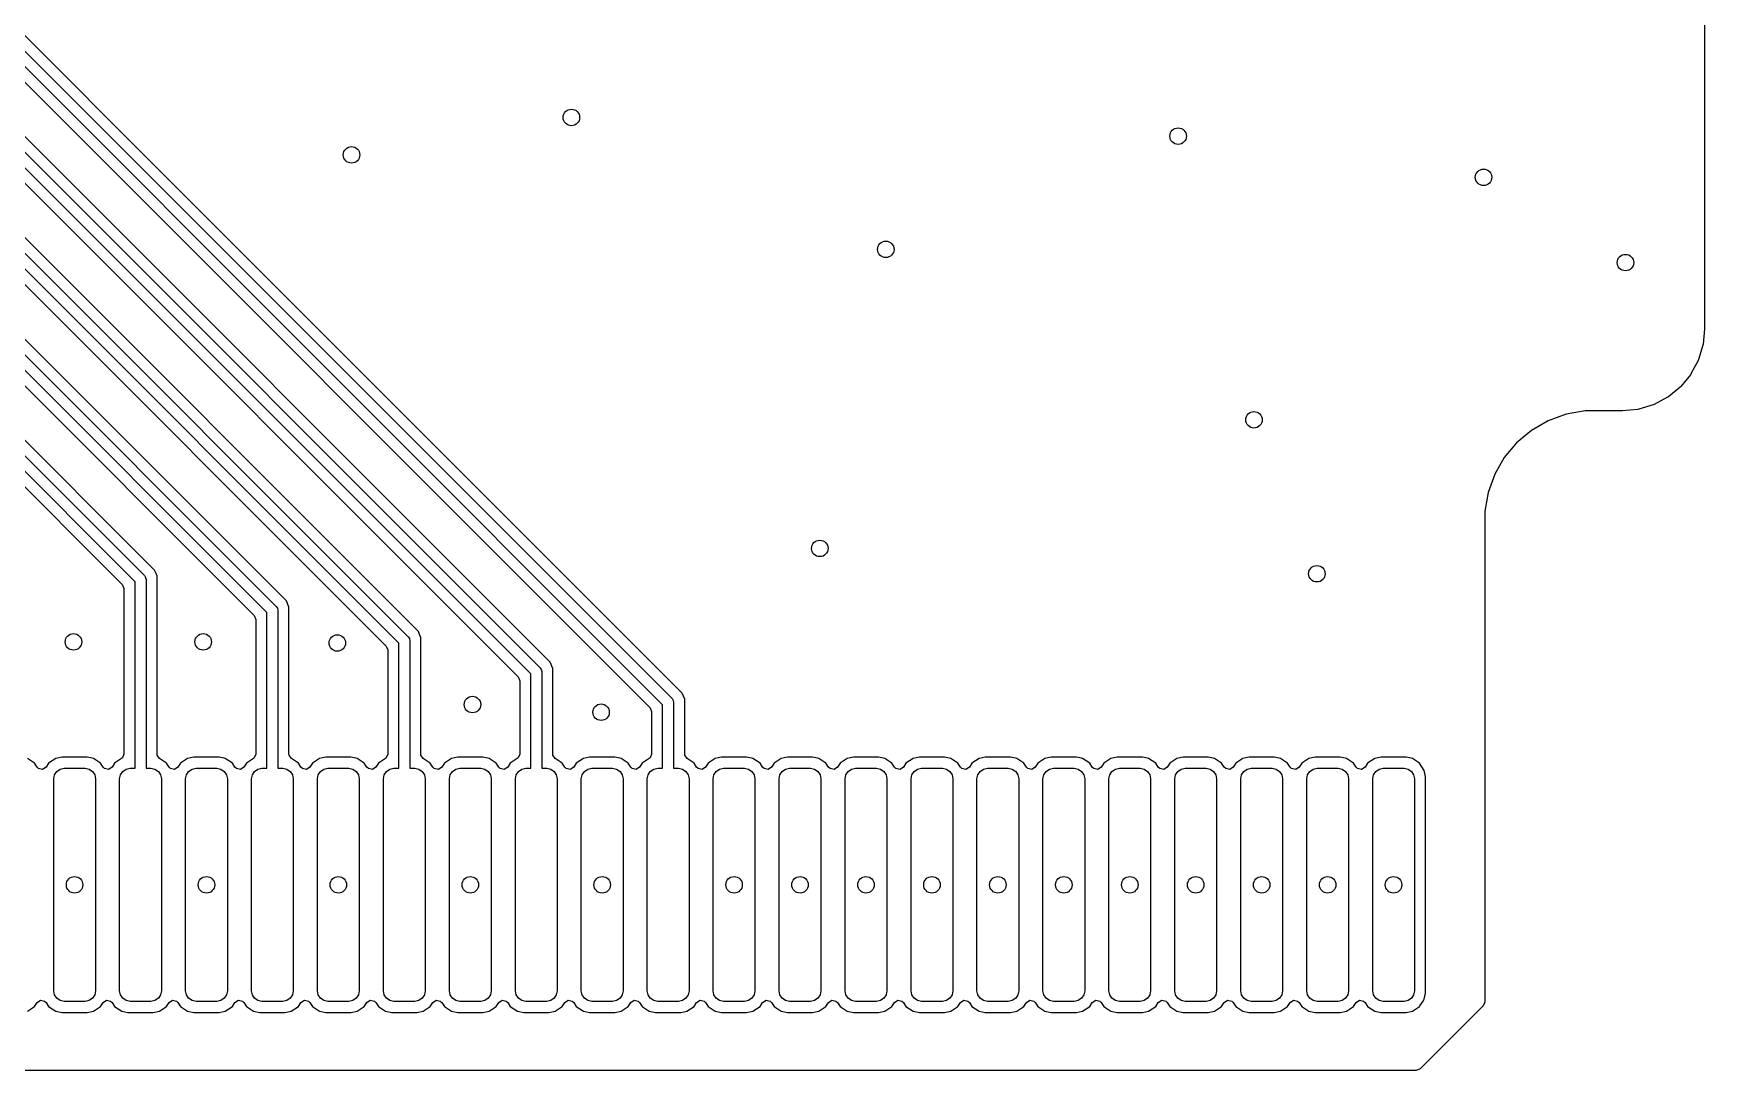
# Model space of a CAD drawing. Extents: x 114.9 to 199.6, y -137.1 to -76.7.
# Drawn here: x 184.38 to 199.58, y -137.15 to -127.72 of the extents above; entities that cross this region are included whole.
import ezdxf

# ---------------------------------------------------------------- set-up
doc = ezdxf.new("R2010")
doc.units = 0
doc.layers.add('BLACK', color=7, linetype='CONTINUOUS')

msp = doc.modelspace()

# ---------------------------------------------------------------- linework, layer by layer
at = {"layer": 'BLACK', "linetype": 'CONTINUOUS'}
for p, q in [((199.5795, -77.402406), (199.5795, -130.397593)), ((185.477585, -132.597024), (175.424852, -122.544291)), ((190.1, -133.82223), (178.774645, -122.496875)), ((178.86, -122.44081), (190.185355, -133.766165)), ((175.132413, -122.677534), (185.185148, -132.730268)), ((185.3, -132.70299), (175.224645, -122.627635)), ((175.31, -122.57157), (185.385355, -132.646925)), ((176.31, -122.652329), (186.585356, -132.927685)), ((186.677586, -132.877786), (176.424852, -122.625052)), ((187.877588, -133.154749), (177.394852, -122.672012)), ((188.9, -133.54147), (178.054645, -122.696115)), ((178.14, -122.640049), (188.985355, -133.485404)), ((189.077586, -133.435507), (178.254852, -122.612772)), ((178.682414, -122.546774), (189.985148, -133.849507)), ((186.5, -132.98375), (176.224645, -122.708395)), ((177.102414, -122.805255), (187.585148, -133.287987)), ((187.7, -133.26071), (177.194645, -122.755355)), ((177.28, -122.699289), (187.785356, -133.204645)), ((177.962414, -122.746015), (188.785148, -133.568747)), ((185.711319, -129.15), (180.150568, -123.589248)), ((181.265174, -127.891054), (186.385148, -133.011027)), ((190.277588, -133.716269), (185.711319, -129.15)), ((199.579264, -130.402396), (199.565571, -130.541417)), ((199.5795, -130.397593), (199.579264, -130.402396)), ((199.563697, -130.550838), (199.523849, -130.682201)), ((199.565571, -130.541417), (199.563697, -130.550838)), ((199.520173, -130.691076), (199.45546, -130.812144)), ((199.523849, -130.682201), (199.520173, -130.691076)), ((199.450124, -130.82013), (199.363038, -130.926245)), ((199.45546, -130.812144), (199.450124, -130.82013)), ((199.242144, -131.02546), (199.121076, -131.090173)), ((199.25013, -131.020124), (199.242144, -131.02546)), ((199.356245, -130.933038), (199.25013, -131.020124)), ((199.363038, -130.926245), (199.356245, -130.933038)), ((198.320057, -131.1799), (198.155556, -131.239774)), ((198.320061, -131.179899), (198.320057, -131.1799)), ((198.320062, -131.179899), (198.320061, -131.179899)), ((198.389316, -131.167687), (198.320062, -131.179899)), ((198.492467, -131.1495), (198.389316, -131.167687)), ((198.827593, -131.1495), (198.492467, -131.1495)), ((198.832396, -131.149264), (198.827593, -131.1495)), ((198.971417, -131.135571), (198.832396, -131.149264)), ((198.980838, -131.133697), (198.971417, -131.135571)), ((199.112201, -131.093849), (198.980838, -131.133697)), ((199.121076, -131.090173), (199.112201, -131.093849)), ((198.003939, -131.327312), (197.869838, -131.439835)), ((198.003945, -131.327307), (198.003939, -131.327312)), ((198.155548, -131.239778), (198.003945, -131.327307)), ((198.155556, -131.239774), (198.155548, -131.239778)), ((197.869835, -131.439838), (197.757312, -131.573939)), ((197.869838, -131.439835), (197.869835, -131.439838)), ((197.757307, -131.573945), (197.669778, -131.725548)), ((197.757312, -131.573939), (197.757307, -131.573945)), ((197.669774, -131.725556), (197.6099, -131.890057)), ((197.669778, -131.725548), (197.669774, -131.725556)), ((197.6099, -131.890057), (197.5795, -132.062467)), ((197.5795, -132.062467), (197.5795, -136.525943)), ((185.185148, -132.730268), (185.1995, -132.764916)), ((185.3, -134.4), (185.3, -132.70299)), ((185.385355, -132.646925), (185.396194, -132.663146)), ((185.396194, -132.663146), (185.4, -132.68228)), ((185.4, -132.68228), (185.4, -134.4)), ((185.477586, -132.597026), (185.477585, -132.597024)), ((185.477588, -132.597028), (185.477586, -132.597026)), ((185.477588, -132.597029), (185.477588, -132.597028)), ((185.491008, -132.629429), (185.477588, -132.597029)), ((185.491009, -132.629431), (185.491008, -132.629429)), ((185.500499, -132.652342), (185.491009, -132.629431)), ((185.5005, -132.652346), (185.500499, -132.652342)), ((185.5005, -134.270767), (185.5005, -132.652346)), ((185.1995, -132.764916), (185.1995, -134.270767)), ((186.677588, -132.877789), (186.677586, -132.877786)), ((186.700499, -132.933102), (186.677588, -132.877789)), ((186.385148, -133.011027), (186.3995, -133.045675)), ((186.5, -134.4), (186.5, -132.98375)), ((186.585356, -132.927685), (186.596194, -132.943906)), ((186.596194, -132.943906), (186.6, -132.96304)), ((186.6, -132.96304), (186.6, -134.4)), ((186.7005, -132.933106), (186.700499, -132.933102)), ((186.7005, -134.270767), (186.7005, -132.933106)), ((186.3995, -133.045675), (186.3995, -134.270767)), ((187.889042, -133.182404), (187.877588, -133.154749)), ((187.889043, -133.182407), (187.889042, -133.182404)), ((187.9005, -133.210064), (187.889043, -133.182407)), ((187.585148, -133.287987), (187.5995, -133.322635)), ((187.5995, -133.322635), (187.5995, -134.270767)), ((187.7, -134.4), (187.7, -133.26071)), ((187.785356, -133.204645), (187.796194, -133.220866)), ((187.796194, -133.220866), (187.8, -133.24)), ((187.8, -133.24), (187.8, -134.4)), ((187.9005, -134.270767), (187.9005, -133.210064)), ((188.985355, -133.485404), (188.996194, -133.501625)), ((189.077587, -133.435509), (189.077586, -133.435507)), ((189.100499, -133.490822), (189.077587, -133.435509)), ((189.1005, -133.490826), (189.100499, -133.490822)), ((189.1005, -134.270767), (189.1005, -133.490826)), ((188.785148, -133.568747), (188.7995, -133.603395)), ((188.7995, -133.603395), (188.7995, -134.270767)), ((188.9, -134.4), (188.9, -133.54147)), ((188.996194, -133.501625), (188.996194, -133.501626)), ((188.996194, -133.501626), (189, -133.52076)), ((189, -133.52076), (189, -134.4)), ((190.185355, -133.766165), (190.196194, -133.782386)), ((190.196194, -133.782386), (190.2, -133.80152)), ((190.289042, -133.743924), (190.277588, -133.716269)), ((190.289043, -133.743927), (190.289042, -133.743924)), ((190.3005, -133.771584), (190.289043, -133.743927)), ((190.3005, -134.270767), (190.3005, -133.771584)), ((189.985148, -133.849507), (189.9995, -133.884155)), ((189.9995, -133.884155), (189.9995, -134.270767)), ((190.1, -134.4), (190.1, -133.82223)), ((190.2, -133.80152), (190.2, -134.4)), ((184.385948, -134.354051), (184.322277, -134.311509)), ((184.409258, -134.388938), (184.385948, -134.354051)), ((184.422777, -134.402457), (184.409258, -134.388938)), ((184.45956, -134.409773), (184.422777, -134.402457)), ((184.490742, -134.388938), (184.45956, -134.409773)), ((184.514051, -134.354051), (184.490742, -134.388938)), ((184.578717, -134.310844), (184.514051, -134.354051)), ((184.578719, -134.310843), (184.578717, -134.310844)), ((184.57872, -134.310843), (184.578719, -134.310843)), ((184.606011, -134.305415), (184.57872, -134.310843)), ((184.635748, -134.2995), (184.606011, -134.305415)), ((184.618645, -134.407231), (184.655, -134.4)), ((184.864251, -134.2995), (184.635748, -134.2995)), ((184.655, -134.4), (184.845, -134.4)), ((184.845, -134.4), (184.881355, -134.407231)), ((184.864255, -134.2995), (184.864251, -134.2995)), ((184.909875, -134.308574), (184.864255, -134.2995)), ((184.921281, -134.310843), (184.909875, -134.308574)), ((184.985947, -134.35405), (184.921281, -134.310843)), ((185.009258, -134.388938), (184.985947, -134.35405)), ((185.022777, -134.402457), (185.009258, -134.388938)), ((185.05956, -134.409773), (185.022777, -134.402457)), ((185.090742, -134.388938), (185.05956, -134.409773)), ((185.114051, -134.354051), (185.090742, -134.388938)), ((185.177723, -134.311509), (185.114051, -134.354051)), ((185.185148, -134.305415), (185.177723, -134.311509)), ((185.1995, -134.270767), (185.185148, -134.305415)), ((185.218645, -134.407231), (185.255, -134.4)), ((185.255, -134.4), (185.3, -134.4)), ((185.4, -134.4), (185.445, -134.4)), ((185.445, -134.4), (185.481355, -134.407231)), ((185.501442, -134.280327), (185.5005, -134.270767)), ((185.522277, -134.311509), (185.501442, -134.280327)), ((185.585948, -134.354051), (185.522277, -134.311509)), ((185.609258, -134.388938), (185.585948, -134.354051)), ((185.622777, -134.402457), (185.609258, -134.388938)), ((185.65956, -134.409773), (185.622777, -134.402457)), ((185.690742, -134.388938), (185.65956, -134.409773)), ((185.714051, -134.354051), (185.690742, -134.388938)), ((185.778717, -134.310844), (185.714051, -134.354051)), ((185.778719, -134.310843), (185.778717, -134.310844)), ((185.77872, -134.310843), (185.778719, -134.310843)), ((185.806011, -134.305415), (185.77872, -134.310843)), ((185.835748, -134.2995), (185.806011, -134.305415)), ((185.818645, -134.407231), (185.855, -134.4)), ((186.064251, -134.2995), (185.835748, -134.2995)), ((185.855, -134.4), (186.045, -134.4)), ((186.045, -134.4), (186.081355, -134.407231)), ((186.064255, -134.2995), (186.064251, -134.2995)), ((186.109875, -134.308574), (186.064255, -134.2995)), ((186.121281, -134.310843), (186.109875, -134.308574)), ((186.185947, -134.35405), (186.121281, -134.310843)), ((186.209258, -134.388938), (186.185947, -134.35405)), ((186.222777, -134.402457), (186.209258, -134.388938)), ((186.25956, -134.409773), (186.222777, -134.402457)), ((186.290742, -134.388938), (186.25956, -134.409773)), ((186.314051, -134.354051), (186.290742, -134.388938)), ((186.377723, -134.311509), (186.314051, -134.354051)), ((186.385148, -134.305415), (186.377723, -134.311509)), ((186.3995, -134.270767), (186.385148, -134.305415)), ((186.418645, -134.407231), (186.455, -134.4)), ((186.455, -134.4), (186.5, -134.4)), ((186.6, -134.4), (186.645, -134.4)), ((186.645, -134.4), (186.681355, -134.407231)), ((186.701442, -134.280327), (186.7005, -134.270767)), ((186.722277, -134.311509), (186.701442, -134.280327)), ((186.785948, -134.354051), (186.722277, -134.311509)), ((186.809258, -134.388938), (186.785948, -134.354051)), ((186.822777, -134.402457), (186.809258, -134.388938)), ((186.85956, -134.409773), (186.822777, -134.402457)), ((186.890742, -134.388938), (186.85956, -134.409773)), ((186.914051, -134.354051), (186.890742, -134.388938)), ((186.978717, -134.310844), (186.914051, -134.354051)), ((186.978719, -134.310843), (186.978717, -134.310844)), ((186.97872, -134.310843), (186.978719, -134.310843)), ((187.006011, -134.305415), (186.97872, -134.310843)), ((187.035748, -134.2995), (187.006011, -134.305415)), ((187.018645, -134.407231), (187.055, -134.4)), ((187.264251, -134.2995), (187.035748, -134.2995)), ((187.055, -134.4), (187.245, -134.4)), ((187.245, -134.4), (187.281355, -134.407231)), ((187.264255, -134.2995), (187.264251, -134.2995)), ((187.309875, -134.308574), (187.264255, -134.2995)), ((187.321281, -134.310843), (187.309875, -134.308574)), ((187.385947, -134.35405), (187.321281, -134.310843)), ((187.409258, -134.388938), (187.385947, -134.35405)), ((187.422777, -134.402457), (187.409258, -134.388938)), ((187.45956, -134.409773), (187.422777, -134.402457)), ((187.490742, -134.388938), (187.45956, -134.409773)), ((187.514051, -134.354051), (187.490742, -134.388938)), ((187.577723, -134.311509), (187.514051, -134.354051)), ((187.585148, -134.305415), (187.577723, -134.311509)), ((187.5995, -134.270767), (187.585148, -134.305415)), ((187.618645, -134.407231), (187.655, -134.4)), ((187.655, -134.4), (187.7, -134.4)), ((187.8, -134.4), (187.845, -134.4)), ((187.845, -134.4), (187.881355, -134.407231)), ((187.901442, -134.280327), (187.9005, -134.270767)), ((187.922277, -134.311509), (187.901442, -134.280327)), ((187.985948, -134.354051), (187.922277, -134.311509)), ((188.009258, -134.388938), (187.985948, -134.354051)), ((188.022777, -134.402457), (188.009258, -134.388938)), ((188.05956, -134.409773), (188.022777, -134.402457)), ((188.090742, -134.388938), (188.05956, -134.409773)), ((188.114051, -134.354051), (188.090742, -134.388938)), ((188.178717, -134.310844), (188.114051, -134.354051)), ((188.178719, -134.310843), (188.178717, -134.310844)), ((188.17872, -134.310843), (188.178719, -134.310843)), ((188.206011, -134.305415), (188.17872, -134.310843)), ((188.235748, -134.2995), (188.206011, -134.305415)), ((188.218645, -134.407231), (188.255, -134.4)), ((188.464251, -134.2995), (188.235748, -134.2995)), ((188.255, -134.4), (188.445, -134.4)), ((188.445, -134.4), (188.481355, -134.407231)), ((188.464255, -134.2995), (188.464251, -134.2995)), ((188.509875, -134.308574), (188.464255, -134.2995)), ((188.521281, -134.310843), (188.509875, -134.308574)), ((188.585947, -134.35405), (188.521281, -134.310843)), ((188.609258, -134.388938), (188.585947, -134.35405)), ((188.622777, -134.402457), (188.609258, -134.388938)), ((188.65956, -134.409773), (188.622777, -134.402457)), ((188.690742, -134.388938), (188.65956, -134.409773)), ((188.714051, -134.354051), (188.690742, -134.388938)), ((188.777723, -134.311509), (188.714051, -134.354051)), ((188.785148, -134.305415), (188.777723, -134.311509)), ((188.7995, -134.270767), (188.785148, -134.305415)), ((188.818645, -134.407231), (188.855, -134.4)), ((188.855, -134.4), (188.9, -134.4)), ((189, -134.4), (189.045, -134.4)), ((189.045, -134.4), (189.081355, -134.407231)), ((189.101442, -134.280327), (189.1005, -134.270767)), ((189.122277, -134.311509), (189.101442, -134.280327)), ((189.185948, -134.354051), (189.122277, -134.311509)), ((189.209258, -134.388938), (189.185948, -134.354051)), ((189.222777, -134.402457), (189.209258, -134.388938)), ((189.25956, -134.409773), (189.222777, -134.402457)), ((189.290742, -134.388938), (189.25956, -134.409773)), ((189.314051, -134.354051), (189.290742, -134.388938)), ((189.378717, -134.310844), (189.314051, -134.354051)), ((189.378719, -134.310843), (189.378717, -134.310844)), ((189.37872, -134.310843), (189.378719, -134.310843)), ((189.406011, -134.305415), (189.37872, -134.310843)), ((189.435748, -134.2995), (189.406011, -134.305415)), ((189.418645, -134.407231), (189.455, -134.4)), ((189.664251, -134.2995), (189.435748, -134.2995)), ((189.455, -134.4), (189.645, -134.4)), ((189.645, -134.4), (189.681355, -134.407231)), ((189.664255, -134.2995), (189.664251, -134.2995)), ((189.709875, -134.308574), (189.664255, -134.2995)), ((189.721281, -134.310843), (189.709875, -134.308574)), ((189.785947, -134.35405), (189.721281, -134.310843)), ((189.809258, -134.388938), (189.785947, -134.35405)), ((189.822777, -134.402457), (189.809258, -134.388938)), ((189.85956, -134.409773), (189.822777, -134.402457)), ((189.890742, -134.388938), (189.85956, -134.409773)), ((189.914051, -134.354051), (189.890742, -134.388938)), ((189.977723, -134.311509), (189.914051, -134.354051)), ((189.985148, -134.305415), (189.977723, -134.311509)), ((189.9995, -134.270767), (189.985148, -134.305415)), ((190.018645, -134.407231), (190.055, -134.4)), ((190.055, -134.4), (190.1, -134.4)), ((190.2, -134.4), (190.245, -134.4)), ((190.245, -134.4), (190.281355, -134.407231)), ((190.301442, -134.280327), (190.3005, -134.270767)), ((190.322277, -134.311509), (190.301442, -134.280327)), ((190.385948, -134.354051), (190.322277, -134.311509)), ((190.409258, -134.388938), (190.385948, -134.354051)), ((190.422777, -134.402457), (190.409258, -134.388938)), ((190.45956, -134.409773), (190.422777, -134.402457)), ((190.490742, -134.388938), (190.45956, -134.409773)), ((190.514051, -134.354051), (190.490742, -134.388938)), ((190.578717, -134.310844), (190.514051, -134.354051)), ((190.578719, -134.310843), (190.578717, -134.310844)), ((190.57872, -134.310843), (190.578719, -134.310843)), ((190.606011, -134.305415), (190.57872, -134.310843)), ((190.635748, -134.2995), (190.606011, -134.305415)), ((190.618645, -134.407231), (190.655, -134.4)), ((190.864251, -134.2995), (190.635748, -134.2995)), ((190.655, -134.4), (190.845, -134.4)), ((190.845, -134.4), (190.881355, -134.407231)), ((190.864255, -134.2995), (190.864251, -134.2995)), ((190.909875, -134.308574), (190.864255, -134.2995)), ((190.921281, -134.310843), (190.909875, -134.308574)), ((190.985947, -134.35405), (190.921281, -134.310843)), ((191.009258, -134.388938), (190.985947, -134.35405)), ((191.022777, -134.402457), (191.009258, -134.388938)), ((191.05956, -134.409773), (191.022777, -134.402457)), ((191.090742, -134.388938), (191.05956, -134.409773)), ((191.114051, -134.354051), (191.090742, -134.388938)), ((191.178717, -134.310844), (191.114051, -134.354051)), ((191.178719, -134.310843), (191.178717, -134.310844)), ((191.17872, -134.310843), (191.178719, -134.310843)), ((191.206011, -134.305415), (191.17872, -134.310843)), ((191.235748, -134.2995), (191.206011, -134.305415)), ((191.218645, -134.407231), (191.255, -134.4)), ((191.464251, -134.2995), (191.235748, -134.2995)), ((191.255, -134.4), (191.445, -134.4)), ((191.445, -134.4), (191.481355, -134.407231)), ((191.464255, -134.2995), (191.464251, -134.2995)), ((191.509875, -134.308574), (191.464255, -134.2995)), ((191.521281, -134.310843), (191.509875, -134.308574)), ((191.585947, -134.35405), (191.521281, -134.310843)), ((191.609258, -134.388938), (191.585947, -134.35405)), ((191.622777, -134.402457), (191.609258, -134.388938)), ((191.65956, -134.409773), (191.622777, -134.402457)), ((191.690742, -134.388938), (191.65956, -134.409773)), ((191.714051, -134.354051), (191.690742, -134.388938)), ((191.778717, -134.310844), (191.714051, -134.354051)), ((191.778719, -134.310843), (191.778717, -134.310844)), ((191.77872, -134.310843), (191.778719, -134.310843)), ((191.806011, -134.305415), (191.77872, -134.310843)), ((191.835748, -134.2995), (191.806011, -134.305415)), ((191.818645, -134.407231), (191.855, -134.4)), ((192.064251, -134.2995), (191.835748, -134.2995)), ((191.855, -134.4), (192.045, -134.4)), ((192.045, -134.4), (192.081355, -134.407231)), ((192.064255, -134.2995), (192.064251, -134.2995)), ((192.109875, -134.308574), (192.064255, -134.2995)), ((192.121281, -134.310843), (192.109875, -134.308574)), ((192.185947, -134.35405), (192.121281, -134.310843)), ((192.209258, -134.388938), (192.185947, -134.35405)), ((192.222777, -134.402457), (192.209258, -134.388938)), ((192.25956, -134.409773), (192.222777, -134.402457)), ((192.290742, -134.388938), (192.25956, -134.409773)), ((192.314051, -134.354051), (192.290742, -134.388938)), ((192.378717, -134.310844), (192.314051, -134.354051)), ((192.378719, -134.310843), (192.378717, -134.310844)), ((192.37872, -134.310843), (192.378719, -134.310843)), ((192.406011, -134.305415), (192.37872, -134.310843)), ((192.435748, -134.2995), (192.406011, -134.305415)), ((192.418645, -134.407231), (192.455, -134.4)), ((192.664251, -134.2995), (192.435748, -134.2995)), ((192.455, -134.4), (192.645, -134.4)), ((192.645, -134.4), (192.681355, -134.407231)), ((192.664255, -134.2995), (192.664251, -134.2995)), ((192.709875, -134.308574), (192.664255, -134.2995)), ((192.721281, -134.310843), (192.709875, -134.308574)), ((192.785947, -134.35405), (192.721281, -134.310843)), ((192.809258, -134.388938), (192.785947, -134.35405)), ((192.822777, -134.402457), (192.809258, -134.388938)), ((192.85956, -134.409773), (192.822777, -134.402457)), ((192.890742, -134.388938), (192.85956, -134.409773)), ((192.914051, -134.354051), (192.890742, -134.388938)), ((192.978717, -134.310844), (192.914051, -134.354051)), ((192.978719, -134.310843), (192.978717, -134.310844)), ((192.97872, -134.310843), (192.978719, -134.310843)), ((193.006011, -134.305415), (192.97872, -134.310843)), ((193.035748, -134.2995), (193.006011, -134.305415)), ((193.018645, -134.407231), (193.055, -134.4)), ((193.264251, -134.2995), (193.035748, -134.2995)), ((193.055, -134.4), (193.245, -134.4)), ((193.245, -134.4), (193.281355, -134.407231)), ((193.264255, -134.2995), (193.264251, -134.2995)), ((193.309875, -134.308574), (193.264255, -134.2995)), ((193.321281, -134.310843), (193.309875, -134.308574)), ((193.385947, -134.35405), (193.321281, -134.310843)), ((193.409258, -134.388938), (193.385947, -134.35405)), ((193.422777, -134.402457), (193.409258, -134.388938)), ((193.45956, -134.409773), (193.422777, -134.402457)), ((193.490742, -134.388938), (193.45956, -134.409773)), ((193.514051, -134.354051), (193.490742, -134.388938)), ((193.578717, -134.310844), (193.514051, -134.354051)), ((193.578719, -134.310843), (193.578717, -134.310844)), ((193.57872, -134.310843), (193.578719, -134.310843)), ((193.606011, -134.305415), (193.57872, -134.310843)), ((193.635748, -134.2995), (193.606011, -134.305415)), ((193.618645, -134.407231), (193.655, -134.4)), ((193.864251, -134.2995), (193.635748, -134.2995)), ((193.655, -134.4), (193.845, -134.4)), ((193.845, -134.4), (193.881355, -134.407231)), ((193.864255, -134.2995), (193.864251, -134.2995)), ((193.909875, -134.308574), (193.864255, -134.2995)), ((193.921281, -134.310843), (193.909875, -134.308574)), ((193.985947, -134.35405), (193.921281, -134.310843)), ((194.009258, -134.388938), (193.985947, -134.35405)), ((194.022777, -134.402457), (194.009258, -134.388938)), ((194.05956, -134.409773), (194.022777, -134.402457)), ((194.090742, -134.388938), (194.05956, -134.409773)), ((194.114051, -134.354051), (194.090742, -134.388938)), ((194.178717, -134.310844), (194.114051, -134.354051)), ((194.178719, -134.310843), (194.178717, -134.310844)), ((194.17872, -134.310843), (194.178719, -134.310843)), ((194.206011, -134.305415), (194.17872, -134.310843)), ((194.235748, -134.2995), (194.206011, -134.305415)), ((194.218645, -134.407231), (194.255, -134.4)), ((194.464251, -134.2995), (194.235748, -134.2995)), ((194.255, -134.4), (194.445, -134.4)), ((194.445, -134.4), (194.481355, -134.407231)), ((194.464255, -134.2995), (194.464251, -134.2995)), ((194.509875, -134.308574), (194.464255, -134.2995)), ((194.521281, -134.310843), (194.509875, -134.308574)), ((194.585947, -134.35405), (194.521281, -134.310843)), ((194.609258, -134.388938), (194.585947, -134.35405)), ((194.622777, -134.402457), (194.609258, -134.388938)), ((194.65956, -134.409773), (194.622777, -134.402457)), ((194.690742, -134.388938), (194.65956, -134.409773)), ((194.714051, -134.354051), (194.690742, -134.388938)), ((194.778717, -134.310844), (194.714051, -134.354051)), ((194.778719, -134.310843), (194.778717, -134.310844)), ((194.77872, -134.310843), (194.778719, -134.310843)), ((194.806011, -134.305415), (194.77872, -134.310843)), ((194.835748, -134.2995), (194.806011, -134.305415)), ((194.818645, -134.407231), (194.855, -134.4)), ((195.064251, -134.2995), (194.835748, -134.2995)), ((194.855, -134.4), (195.045, -134.4)), ((195.045, -134.4), (195.081355, -134.407231)), ((195.064255, -134.2995), (195.064251, -134.2995)), ((195.109875, -134.308574), (195.064255, -134.2995)), ((195.121281, -134.310843), (195.109875, -134.308574)), ((195.185947, -134.35405), (195.121281, -134.310843)), ((195.209258, -134.388938), (195.185947, -134.35405)), ((195.222777, -134.402457), (195.209258, -134.388938)), ((195.25956, -134.409773), (195.222777, -134.402457)), ((195.290742, -134.388938), (195.25956, -134.409773)), ((195.314051, -134.354051), (195.290742, -134.388938)), ((195.378717, -134.310844), (195.314051, -134.354051)), ((195.378719, -134.310843), (195.378717, -134.310844)), ((195.37872, -134.310843), (195.378719, -134.310843)), ((195.406011, -134.305415), (195.37872, -134.310843)), ((195.435748, -134.2995), (195.406011, -134.305415)), ((195.418645, -134.407231), (195.455, -134.4)), ((195.664251, -134.2995), (195.435748, -134.2995)), ((195.455, -134.4), (195.645, -134.4)), ((195.645, -134.4), (195.681355, -134.407231)), ((195.664255, -134.2995), (195.664251, -134.2995)), ((195.709875, -134.308574), (195.664255, -134.2995)), ((195.721281, -134.310843), (195.709875, -134.308574)), ((195.785947, -134.35405), (195.721281, -134.310843)), ((195.809258, -134.388938), (195.785947, -134.35405)), ((195.822777, -134.402457), (195.809258, -134.388938)), ((195.85956, -134.409773), (195.822777, -134.402457)), ((195.890742, -134.388938), (195.85956, -134.409773)), ((195.914051, -134.354051), (195.890742, -134.388938)), ((195.978717, -134.310844), (195.914051, -134.354051)), ((195.978719, -134.310843), (195.978717, -134.310844)), ((195.97872, -134.310843), (195.978719, -134.310843)), ((196.006011, -134.305415), (195.97872, -134.310843)), ((196.035748, -134.2995), (196.006011, -134.305415)), ((196.018645, -134.407231), (196.055, -134.4)), ((196.264251, -134.2995), (196.035748, -134.2995)), ((196.055, -134.4), (196.245, -134.4)), ((196.245, -134.4), (196.281355, -134.407231)), ((196.264255, -134.2995), (196.264251, -134.2995)), ((196.309875, -134.308574), (196.264255, -134.2995)), ((196.321281, -134.310843), (196.309875, -134.308574)), ((196.385947, -134.35405), (196.321281, -134.310843)), ((196.409258, -134.388938), (196.385947, -134.35405)), ((196.422777, -134.402457), (196.409258, -134.388938)), ((196.45956, -134.409773), (196.422777, -134.402457)), ((196.490742, -134.388938), (196.45956, -134.409773)), ((196.514051, -134.354051), (196.490742, -134.388938)), ((196.578717, -134.310844), (196.514051, -134.354051)), ((196.578719, -134.310843), (196.578717, -134.310844)), ((196.57872, -134.310843), (196.578719, -134.310843)), ((196.606011, -134.305415), (196.57872, -134.310843)), ((196.635748, -134.2995), (196.606011, -134.305415)), ((196.618645, -134.407231), (196.655, -134.4)), ((196.864251, -134.2995), (196.635748, -134.2995)), ((196.655, -134.4), (196.845, -134.4)), ((196.845, -134.4), (196.881355, -134.407231)), ((196.864255, -134.2995), (196.864251, -134.2995)), ((196.909875, -134.308574), (196.864255, -134.2995)), ((196.921281, -134.310843), (196.909875, -134.308574)), ((196.985947, -134.35405), (196.921281, -134.310843)), ((196.985948, -134.354052), (196.985947, -134.35405)), ((197.029157, -134.41872), (196.985948, -134.354052)), ((184.56, -134.495), (184.567231, -134.458645)), ((184.56, -136.425), (184.56, -134.495)), ((184.567231, -134.458645), (184.587825, -134.427825)), ((184.587825, -134.427825), (184.618645, -134.407231)), ((184.881355, -134.407231), (184.912175, -134.427825)), ((184.912175, -134.427825), (184.932769, -134.458645)), ((184.932769, -134.458645), (184.94, -134.495)), ((184.94, -134.495), (184.94, -136.425)), ((185.16, -134.495), (185.167231, -134.458645)), ((185.16, -136.425), (185.16, -134.495)), ((185.167231, -134.458645), (185.187825, -134.427825)), ((185.187825, -134.427825), (185.218645, -134.407231)), ((185.481355, -134.407231), (185.512175, -134.427825)), ((185.512175, -134.427825), (185.532769, -134.458645)), ((185.532769, -134.458645), (185.54, -134.495)), ((185.54, -134.495), (185.54, -136.425)), ((185.76, -134.495), (185.767231, -134.458645)), ((185.76, -136.425), (185.76, -134.495)), ((185.767231, -134.458645), (185.787825, -134.427825)), ((185.787825, -134.427825), (185.818645, -134.407231)), ((186.081355, -134.407231), (186.112175, -134.427825)), ((186.112175, -134.427825), (186.132769, -134.458645)), ((186.132769, -134.458645), (186.14, -134.495)), ((186.14, -134.495), (186.14, -136.425)), ((186.36, -134.495), (186.367231, -134.458645)), ((186.36, -136.425), (186.36, -134.495)), ((186.367231, -134.458645), (186.387825, -134.427825)), ((186.387825, -134.427825), (186.418645, -134.407231)), ((186.681355, -134.407231), (186.712175, -134.427825)), ((186.712175, -134.427825), (186.732769, -134.458645)), ((186.732769, -134.458645), (186.74, -134.495)), ((186.74, -134.495), (186.74, -136.425)), ((186.96, -134.495), (186.967231, -134.458645)), ((186.96, -136.425), (186.96, -134.495)), ((186.967231, -134.458645), (186.987825, -134.427825)), ((186.987825, -134.427825), (187.018645, -134.407231)), ((187.281355, -134.407231), (187.312175, -134.427825)), ((187.312175, -134.427825), (187.332769, -134.458645)), ((187.332769, -134.458645), (187.34, -134.495)), ((187.34, -134.495), (187.34, -136.425)), ((187.56, -134.495), (187.567231, -134.458645)), ((187.56, -136.425), (187.56, -134.495)), ((187.567231, -134.458645), (187.587825, -134.427825)), ((187.587825, -134.427825), (187.618645, -134.407231)), ((187.881355, -134.407231), (187.912175, -134.427825)), ((187.912175, -134.427825), (187.932769, -134.458645)), ((187.932769, -134.458645), (187.94, -134.495)), ((187.94, -134.495), (187.94, -136.425)), ((188.16, -134.495), (188.167231, -134.458645)), ((188.16, -136.425), (188.16, -134.495)), ((188.167231, -134.458645), (188.187825, -134.427825)), ((188.187825, -134.427825), (188.218645, -134.407231)), ((188.481355, -134.407231), (188.512175, -134.427825)), ((188.512175, -134.427825), (188.532769, -134.458645)), ((188.532769, -134.458645), (188.54, -134.495)), ((188.54, -134.495), (188.54, -136.425)), ((188.76, -134.495), (188.767231, -134.458645)), ((188.76, -136.425), (188.76, -134.495)), ((188.767231, -134.458645), (188.787825, -134.427825)), ((188.787825, -134.427825), (188.818645, -134.407231)), ((189.081355, -134.407231), (189.112175, -134.427825)), ((189.112175, -134.427825), (189.132769, -134.458645)), ((189.132769, -134.458645), (189.14, -134.495)), ((189.14, -134.495), (189.14, -136.425)), ((189.36, -134.495), (189.367231, -134.458645)), ((189.36, -136.425), (189.36, -134.495)), ((189.367231, -134.458645), (189.387825, -134.427825)), ((189.387825, -134.427825), (189.418645, -134.407231)), ((189.681355, -134.407231), (189.712175, -134.427825)), ((189.712175, -134.427825), (189.732769, -134.458645)), ((189.732769, -134.458645), (189.74, -134.495)), ((189.74, -134.495), (189.74, -136.425)), ((189.96, -134.495), (189.967231, -134.458645)), ((189.96, -136.425), (189.96, -134.495)), ((189.967231, -134.458645), (189.987825, -134.427825)), ((189.987825, -134.427825), (190.018645, -134.407231)), ((190.281355, -134.407231), (190.312175, -134.427825)), ((190.312175, -134.427825), (190.332769, -134.458645)), ((190.332769, -134.458645), (190.34, -134.495)), ((190.34, -134.495), (190.34, -136.425)), ((190.56, -134.495), (190.567231, -134.458645)), ((190.56, -136.425), (190.56, -134.495)), ((190.567231, -134.458645), (190.587825, -134.427825)), ((190.587825, -134.427825), (190.618645, -134.407231)), ((190.881355, -134.407231), (190.912175, -134.427825)), ((190.912175, -134.427825), (190.932769, -134.458645)), ((190.932769, -134.458645), (190.94, -134.495)), ((190.94, -134.495), (190.94, -136.425)), ((191.16, -134.495), (191.167231, -134.458645)), ((191.16, -136.425), (191.16, -134.495)), ((191.167231, -134.458645), (191.187825, -134.427825)), ((191.187825, -134.427825), (191.218645, -134.407231)), ((191.481355, -134.407231), (191.512175, -134.427825)), ((191.512175, -134.427825), (191.532769, -134.458645)), ((191.532769, -134.458645), (191.54, -134.495)), ((191.54, -134.495), (191.54, -136.425)), ((191.76, -134.495), (191.767231, -134.458645)), ((191.76, -136.425), (191.76, -134.495)), ((191.767231, -134.458645), (191.787825, -134.427825)), ((191.787825, -134.427825), (191.818645, -134.407231)), ((192.081355, -134.407231), (192.112175, -134.427825)), ((192.112175, -134.427825), (192.132769, -134.458645)), ((192.132769, -134.458645), (192.14, -134.495)), ((192.14, -134.495), (192.14, -136.425)), ((192.36, -134.495), (192.367231, -134.458645)), ((192.36, -136.425), (192.36, -134.495)), ((192.367231, -134.458645), (192.387825, -134.427825)), ((192.387825, -134.427825), (192.418645, -134.407231)), ((192.681355, -134.407231), (192.712175, -134.427825)), ((192.712175, -134.427825), (192.732769, -134.458645)), ((192.732769, -134.458645), (192.74, -134.495)), ((192.74, -134.495), (192.74, -136.425)), ((192.96, -134.495), (192.967231, -134.458645)), ((192.96, -136.425), (192.96, -134.495)), ((192.967231, -134.458645), (192.987825, -134.427825)), ((192.987825, -134.427825), (193.018645, -134.407231)), ((193.281355, -134.407231), (193.312175, -134.427825)), ((193.312175, -134.427825), (193.332769, -134.458645)), ((193.332769, -134.458645), (193.34, -134.495)), ((193.34, -134.495), (193.34, -136.425)), ((193.56, -134.495), (193.567231, -134.458645)), ((193.56, -136.425), (193.56, -134.495)), ((193.567231, -134.458645), (193.587825, -134.427825)), ((193.587825, -134.427825), (193.618645, -134.407231)), ((193.881355, -134.407231), (193.912175, -134.427825)), ((193.912175, -134.427825), (193.932769, -134.458645)), ((193.932769, -134.458645), (193.94, -134.495)), ((193.94, -134.495), (193.94, -136.425)), ((194.16, -134.495), (194.167231, -134.458645)), ((194.16, -136.425), (194.16, -134.495)), ((194.167231, -134.458645), (194.187825, -134.427825)), ((194.187825, -134.427825), (194.218645, -134.407231)), ((194.481355, -134.407231), (194.512175, -134.427825)), ((194.512175, -134.427825), (194.532769, -134.458645)), ((194.532769, -134.458645), (194.54, -134.495)), ((194.54, -134.495), (194.54, -136.425)), ((194.76, -134.495), (194.767231, -134.458645)), ((194.76, -136.425), (194.76, -134.495)), ((194.767231, -134.458645), (194.787825, -134.427825)), ((194.787825, -134.427825), (194.818645, -134.407231)), ((195.081355, -134.407231), (195.112175, -134.427825)), ((195.112175, -134.427825), (195.132769, -134.458645)), ((195.132769, -134.458645), (195.14, -134.495)), ((195.14, -134.495), (195.14, -136.425)), ((195.36, -134.495), (195.367231, -134.458645)), ((195.36, -136.425), (195.36, -134.495)), ((195.367231, -134.458645), (195.387825, -134.427825)), ((195.387825, -134.427825), (195.418645, -134.407231)), ((195.681355, -134.407231), (195.712175, -134.427825)), ((195.712175, -134.427825), (195.732769, -134.458645)), ((195.732769, -134.458645), (195.74, -134.495)), ((195.74, -134.495), (195.74, -136.425)), ((195.96, -134.495), (195.967231, -134.458645)), ((195.96, -136.425), (195.96, -134.495)), ((195.967231, -134.458645), (195.987825, -134.427825)), ((195.987825, -134.427825), (196.018645, -134.407231)), ((196.281355, -134.407231), (196.312175, -134.427825)), ((196.312175, -134.427825), (196.332769, -134.458645)), ((196.332769, -134.458645), (196.34, -134.495)), ((196.34, -134.495), (196.34, -136.425)), ((196.56, -134.495), (196.567231, -134.458645)), ((196.56, -136.425), (196.56, -134.495)), ((196.567231, -134.458645), (196.587825, -134.427825)), ((196.587825, -134.427825), (196.618645, -134.407231)), ((196.881355, -134.407231), (196.912175, -134.427825)), ((196.912175, -134.427825), (196.932769, -134.458645)), ((196.932769, -134.458645), (196.94, -134.495)), ((196.94, -134.495), (196.94, -136.425)), ((197.040499, -134.475746), (197.029157, -134.41872)), ((197.0405, -136.444255), (197.040499, -134.475746)), ((184.385948, -136.565948), (184.409257, -136.531061)), ((184.409257, -136.531061), (184.440438, -136.510226)), ((184.440438, -136.510226), (184.47722, -136.517541)), ((184.47722, -136.517541), (184.490741, -136.531061)), ((184.490741, -136.531061), (184.514052, -136.565949)), ((184.567231, -136.461355), (184.56, -136.425)), ((184.587825, -136.492175), (184.567231, -136.461355)), ((184.618645, -136.512769), (184.587825, -136.492175)), ((184.655, -136.52), (184.618645, -136.512769)), ((184.845, -136.52), (184.655, -136.52)), ((184.881355, -136.512769), (184.845, -136.52)), ((184.912175, -136.492175), (184.881355, -136.512769)), ((184.932769, -136.461355), (184.912175, -136.492175)), ((184.94, -136.425), (184.932769, -136.461355)), ((184.985948, -136.565948), (185.009257, -136.531061)), ((185.009257, -136.531061), (185.040438, -136.510226)), ((185.040438, -136.510226), (185.07722, -136.517541)), ((185.07722, -136.517541), (185.090741, -136.531061)), ((185.090741, -136.531061), (185.114052, -136.565949)), ((185.167231, -136.461355), (185.16, -136.425)), ((185.187825, -136.492175), (185.167231, -136.461355)), ((185.218645, -136.512769), (185.187825, -136.492175)), ((185.255, -136.52), (185.218645, -136.512769)), ((185.445, -136.52), (185.255, -136.52)), ((185.481355, -136.512769), (185.445, -136.52)), ((185.512175, -136.492175), (185.481355, -136.512769)), ((185.532769, -136.461355), (185.512175, -136.492175)), ((185.54, -136.425), (185.532769, -136.461355)), ((185.585948, -136.565948), (185.609257, -136.531061)), ((185.609257, -136.531061), (185.640438, -136.510226)), ((185.640438, -136.510226), (185.67722, -136.517541)), ((185.67722, -136.517541), (185.690741, -136.531061)), ((185.690741, -136.531061), (185.714052, -136.565949)), ((185.767231, -136.461355), (185.76, -136.425)), ((185.787825, -136.492175), (185.767231, -136.461355)), ((185.818645, -136.512769), (185.787825, -136.492175)), ((185.855, -136.52), (185.818645, -136.512769)), ((186.045, -136.52), (185.855, -136.52)), ((186.081355, -136.512769), (186.045, -136.52)), ((186.112175, -136.492175), (186.081355, -136.512769)), ((186.132769, -136.461355), (186.112175, -136.492175)), ((186.14, -136.425), (186.132769, -136.461355)), ((186.185948, -136.565948), (186.209257, -136.531061)), ((186.209257, -136.531061), (186.240438, -136.510226)), ((186.240438, -136.510226), (186.27722, -136.517541)), ((186.27722, -136.517541), (186.290741, -136.531061)), ((186.290741, -136.531061), (186.314052, -136.565949)), ((186.367231, -136.461355), (186.36, -136.425)), ((186.387825, -136.492175), (186.367231, -136.461355)), ((186.418645, -136.512769), (186.387825, -136.492175)), ((186.455, -136.52), (186.418645, -136.512769)), ((186.645, -136.52), (186.455, -136.52)), ((186.681355, -136.512769), (186.645, -136.52)), ((186.712175, -136.492175), (186.681355, -136.512769)), ((186.732769, -136.461355), (186.712175, -136.492175)), ((186.74, -136.425), (186.732769, -136.461355)), ((186.785948, -136.565948), (186.809257, -136.531061)), ((186.809257, -136.531061), (186.840438, -136.510226)), ((186.840438, -136.510226), (186.87722, -136.517541)), ((186.87722, -136.517541), (186.890741, -136.531061)), ((186.890741, -136.531061), (186.914052, -136.565949)), ((186.967231, -136.461355), (186.96, -136.425)), ((186.987825, -136.492175), (186.967231, -136.461355)), ((187.018645, -136.512769), (186.987825, -136.492175)), ((187.055, -136.52), (187.018645, -136.512769)), ((187.245, -136.52), (187.055, -136.52)), ((187.281355, -136.512769), (187.245, -136.52)), ((187.312175, -136.492175), (187.281355, -136.512769)), ((187.332769, -136.461355), (187.312175, -136.492175)), ((187.34, -136.425), (187.332769, -136.461355)), ((187.385948, -136.565948), (187.409257, -136.531061)), ((187.409257, -136.531061), (187.440438, -136.510226)), ((187.440438, -136.510226), (187.47722, -136.517541)), ((187.47722, -136.517541), (187.490741, -136.531061)), ((187.490741, -136.531061), (187.514052, -136.565949)), ((187.567231, -136.461355), (187.56, -136.425)), ((187.587825, -136.492175), (187.567231, -136.461355)), ((187.618645, -136.512769), (187.587825, -136.492175)), ((187.655, -136.52), (187.618645, -136.512769)), ((187.845, -136.52), (187.655, -136.52)), ((187.881355, -136.512769), (187.845, -136.52)), ((187.912175, -136.492175), (187.881355, -136.512769)), ((187.932769, -136.461355), (187.912175, -136.492175)), ((187.94, -136.425), (187.932769, -136.461355)), ((187.985948, -136.565948), (188.009257, -136.531061)), ((188.009257, -136.531061), (188.040438, -136.510226)), ((188.040438, -136.510226), (188.07722, -136.517541)), ((188.07722, -136.517541), (188.090741, -136.531061)), ((188.090741, -136.531061), (188.114052, -136.565949)), ((188.167231, -136.461355), (188.16, -136.425)), ((188.187825, -136.492175), (188.167231, -136.461355)), ((188.218645, -136.512769), (188.187825, -136.492175)), ((188.255, -136.52), (188.218645, -136.512769)), ((188.445, -136.52), (188.255, -136.52)), ((188.481355, -136.512769), (188.445, -136.52)), ((188.512175, -136.492175), (188.481355, -136.512769)), ((188.532769, -136.461355), (188.512175, -136.492175)), ((188.54, -136.425), (188.532769, -136.461355)), ((188.585948, -136.565948), (188.609257, -136.531061)), ((188.609257, -136.531061), (188.640438, -136.510226)), ((188.640438, -136.510226), (188.67722, -136.517541)), ((188.67722, -136.517541), (188.690741, -136.531061)), ((188.690741, -136.531061), (188.714052, -136.565949)), ((188.767231, -136.461355), (188.76, -136.425)), ((188.787825, -136.492175), (188.767231, -136.461355)), ((188.818645, -136.512769), (188.787825, -136.492175)), ((188.855, -136.52), (188.818645, -136.512769)), ((189.045, -136.52), (188.855, -136.52)), ((189.081355, -136.512769), (189.045, -136.52)), ((189.112175, -136.492175), (189.081355, -136.512769)), ((189.132769, -136.461355), (189.112175, -136.492175)), ((189.14, -136.425), (189.132769, -136.461355)), ((189.185948, -136.565948), (189.209257, -136.531061)), ((189.209257, -136.531061), (189.240438, -136.510226)), ((189.240438, -136.510226), (189.27722, -136.517541)), ((189.27722, -136.517541), (189.290741, -136.531061)), ((189.290741, -136.531061), (189.314052, -136.565949)), ((189.367231, -136.461355), (189.36, -136.425)), ((189.387825, -136.492175), (189.367231, -136.461355)), ((189.418645, -136.512769), (189.387825, -136.492175)), ((189.455, -136.52), (189.418645, -136.512769)), ((189.645, -136.52), (189.455, -136.52)), ((189.681355, -136.512769), (189.645, -136.52)), ((189.712175, -136.492175), (189.681355, -136.512769)), ((189.732769, -136.461355), (189.712175, -136.492175)), ((189.74, -136.425), (189.732769, -136.461355)), ((189.785948, -136.565948), (189.809257, -136.531061)), ((189.809257, -136.531061), (189.840438, -136.510226)), ((189.840438, -136.510226), (189.87722, -136.517541)), ((189.87722, -136.517541), (189.890741, -136.531061)), ((189.890741, -136.531061), (189.914052, -136.565949)), ((189.967231, -136.461355), (189.96, -136.425)), ((189.987825, -136.492175), (189.967231, -136.461355)), ((190.018645, -136.512769), (189.987825, -136.492175)), ((190.055, -136.52), (190.018645, -136.512769)), ((190.245, -136.52), (190.055, -136.52)), ((190.281355, -136.512769), (190.245, -136.52)), ((190.312175, -136.492175), (190.281355, -136.512769)), ((190.332769, -136.461355), (190.312175, -136.492175)), ((190.34, -136.425), (190.332769, -136.461355)), ((190.385948, -136.565948), (190.409257, -136.531061)), ((190.409257, -136.531061), (190.440438, -136.510226)), ((190.440438, -136.510226), (190.47722, -136.517541)), ((190.47722, -136.517541), (190.490741, -136.531061)), ((190.490741, -136.531061), (190.514052, -136.565949)), ((190.567231, -136.461355), (190.56, -136.425)), ((190.587825, -136.492175), (190.567231, -136.461355)), ((190.618645, -136.512769), (190.587825, -136.492175)), ((190.655, -136.52), (190.618645, -136.512769)), ((190.845, -136.52), (190.655, -136.52)), ((190.881355, -136.512769), (190.845, -136.52)), ((190.912175, -136.492175), (190.881355, -136.512769)), ((190.932769, -136.461355), (190.912175, -136.492175)), ((190.94, -136.425), (190.932769, -136.461355)), ((190.985948, -136.565948), (191.009257, -136.531061)), ((191.009257, -136.531061), (191.040438, -136.510226)), ((191.040438, -136.510226), (191.07722, -136.517541)), ((191.07722, -136.517541), (191.090741, -136.531061)), ((191.090741, -136.531061), (191.114052, -136.565949)), ((191.167231, -136.461355), (191.16, -136.425)), ((191.187825, -136.492175), (191.167231, -136.461355)), ((191.218645, -136.512769), (191.187825, -136.492175)), ((191.255, -136.52), (191.218645, -136.512769)), ((191.445, -136.52), (191.255, -136.52)), ((191.481355, -136.512769), (191.445, -136.52)), ((191.512175, -136.492175), (191.481355, -136.512769)), ((191.532769, -136.461355), (191.512175, -136.492175)), ((191.54, -136.425), (191.532769, -136.461355)), ((191.585948, -136.565948), (191.609257, -136.531061)), ((191.609257, -136.531061), (191.640438, -136.510226)), ((191.640438, -136.510226), (191.67722, -136.517541)), ((191.67722, -136.517541), (191.690741, -136.531061)), ((191.690741, -136.531061), (191.714052, -136.565949)), ((191.767231, -136.461355), (191.76, -136.425)), ((191.787825, -136.492175), (191.767231, -136.461355)), ((191.818645, -136.512769), (191.787825, -136.492175)), ((191.855, -136.52), (191.818645, -136.512769)), ((192.045, -136.52), (191.855, -136.52)), ((192.081355, -136.512769), (192.045, -136.52)), ((192.112175, -136.492175), (192.081355, -136.512769)), ((192.132769, -136.461355), (192.112175, -136.492175)), ((192.14, -136.425), (192.132769, -136.461355)), ((192.185948, -136.565948), (192.209257, -136.531061)), ((192.209257, -136.531061), (192.240438, -136.510226)), ((192.240438, -136.510226), (192.27722, -136.517541)), ((192.27722, -136.517541), (192.290741, -136.531061)), ((192.290741, -136.531061), (192.314052, -136.565949)), ((192.367231, -136.461355), (192.36, -136.425)), ((192.387825, -136.492175), (192.367231, -136.461355)), ((192.418645, -136.512769), (192.387825, -136.492175)), ((192.455, -136.52), (192.418645, -136.512769)), ((192.645, -136.52), (192.455, -136.52)), ((192.681355, -136.512769), (192.645, -136.52)), ((192.712175, -136.492175), (192.681355, -136.512769)), ((192.732769, -136.461355), (192.712175, -136.492175)), ((192.74, -136.425), (192.732769, -136.461355)), ((192.785948, -136.565948), (192.809257, -136.531061)), ((192.809257, -136.531061), (192.840438, -136.510226)), ((192.840438, -136.510226), (192.87722, -136.517541)), ((192.87722, -136.517541), (192.890741, -136.531061)), ((192.890741, -136.531061), (192.914052, -136.565949)), ((192.967231, -136.461355), (192.96, -136.425)), ((192.987825, -136.492175), (192.967231, -136.461355)), ((193.018645, -136.512769), (192.987825, -136.492175)), ((193.055, -136.52), (193.018645, -136.512769)), ((193.245, -136.52), (193.055, -136.52)), ((193.281355, -136.512769), (193.245, -136.52)), ((193.312175, -136.492175), (193.281355, -136.512769)), ((193.332769, -136.461355), (193.312175, -136.492175)), ((193.34, -136.425), (193.332769, -136.461355)), ((193.385948, -136.565948), (193.409257, -136.531061)), ((193.409257, -136.531061), (193.440438, -136.510226)), ((193.440438, -136.510226), (193.47722, -136.517541)), ((193.47722, -136.517541), (193.490741, -136.531061)), ((193.490741, -136.531061), (193.514052, -136.565949)), ((193.567231, -136.461355), (193.56, -136.425)), ((193.587825, -136.492175), (193.567231, -136.461355)), ((193.618645, -136.512769), (193.587825, -136.492175)), ((193.655, -136.52), (193.618645, -136.512769)), ((193.845, -136.52), (193.655, -136.52)), ((193.881355, -136.512769), (193.845, -136.52)), ((193.912175, -136.492175), (193.881355, -136.512769)), ((193.932769, -136.461355), (193.912175, -136.492175)), ((193.94, -136.425), (193.932769, -136.461355)), ((193.985948, -136.565948), (194.009257, -136.531061)), ((194.009257, -136.531061), (194.040438, -136.510226)), ((194.040438, -136.510226), (194.07722, -136.517541)), ((194.07722, -136.517541), (194.090741, -136.531061)), ((194.090741, -136.531061), (194.114052, -136.565949)), ((194.167231, -136.461355), (194.16, -136.425)), ((194.187825, -136.492175), (194.167231, -136.461355)), ((194.218645, -136.512769), (194.187825, -136.492175)), ((194.255, -136.52), (194.218645, -136.512769)), ((194.445, -136.52), (194.255, -136.52)), ((194.481355, -136.512769), (194.445, -136.52)), ((194.512175, -136.492175), (194.481355, -136.512769)), ((194.532769, -136.461355), (194.512175, -136.492175)), ((194.54, -136.425), (194.532769, -136.461355)), ((194.585948, -136.565948), (194.609257, -136.531061)), ((194.609257, -136.531061), (194.640438, -136.510226)), ((194.640438, -136.510226), (194.67722, -136.517541)), ((194.67722, -136.517541), (194.690741, -136.531061)), ((194.690741, -136.531061), (194.714052, -136.565949)), ((194.767231, -136.461355), (194.76, -136.425)), ((194.787825, -136.492175), (194.767231, -136.461355)), ((194.818645, -136.512769), (194.787825, -136.492175)), ((194.855, -136.52), (194.818645, -136.512769)), ((195.045, -136.52), (194.855, -136.52)), ((195.081355, -136.512769), (195.045, -136.52)), ((195.112175, -136.492175), (195.081355, -136.512769)), ((195.132769, -136.461355), (195.112175, -136.492175)), ((195.14, -136.425), (195.132769, -136.461355)), ((195.185948, -136.565948), (195.209257, -136.531061)), ((195.209257, -136.531061), (195.240438, -136.510226)), ((195.240438, -136.510226), (195.27722, -136.517541)), ((195.27722, -136.517541), (195.290741, -136.531061)), ((195.290741, -136.531061), (195.314052, -136.565949)), ((195.367231, -136.461355), (195.36, -136.425)), ((195.387825, -136.492175), (195.367231, -136.461355)), ((195.418645, -136.512769), (195.387825, -136.492175)), ((195.455, -136.52), (195.418645, -136.512769)), ((195.645, -136.52), (195.455, -136.52)), ((195.681355, -136.512769), (195.645, -136.52)), ((195.712175, -136.492175), (195.681355, -136.512769)), ((195.732769, -136.461355), (195.712175, -136.492175)), ((195.74, -136.425), (195.732769, -136.461355)), ((195.785948, -136.565948), (195.809257, -136.531061)), ((195.809257, -136.531061), (195.840438, -136.510226)), ((195.840438, -136.510226), (195.87722, -136.517541)), ((195.87722, -136.517541), (195.890741, -136.531061)), ((195.890741, -136.531061), (195.914052, -136.565949)), ((195.967231, -136.461355), (195.96, -136.425)), ((195.987825, -136.492175), (195.967231, -136.461355)), ((196.018645, -136.512769), (195.987825, -136.492175)), ((196.055, -136.52), (196.018645, -136.512769)), ((196.245, -136.52), (196.055, -136.52)), ((196.281355, -136.512769), (196.245, -136.52)), ((196.312175, -136.492175), (196.281355, -136.512769)), ((196.332769, -136.461355), (196.312175, -136.492175)), ((196.34, -136.425), (196.332769, -136.461355)), ((196.385948, -136.565948), (196.409257, -136.531061)), ((196.409257, -136.531061), (196.440438, -136.510226)), ((196.440438, -136.510226), (196.47722, -136.517541)), ((196.47722, -136.517541), (196.490741, -136.531061)), ((196.490741, -136.531061), (196.514052, -136.565949)), ((196.567231, -136.461355), (196.56, -136.425)), ((196.587825, -136.492175), (196.567231, -136.461355)), ((196.618645, -136.512769), (196.587825, -136.492175)), ((196.655, -136.52), (196.618645, -136.512769)), ((196.845, -136.52), (196.655, -136.52)), ((196.881355, -136.512769), (196.845, -136.52)), ((196.912175, -136.492175), (196.881355, -136.512769)), ((196.932769, -136.461355), (196.912175, -136.492175)), ((196.94, -136.425), (196.932769, -136.461355)), ((196.989528, -136.560591), (197.018292, -136.517541)), ((197.018292, -136.517541), (197.029157, -136.50128)), ((197.029157, -136.50128), (197.0405, -136.444255)), ((197.5795, -136.525943), (197.565148, -136.560591)), ((184.32128, -136.609157), (184.385948, -136.565948)), ((184.514052, -136.565949), (184.578718, -136.609156)), ((184.578718, -136.609156), (184.57872, -136.609157)), ((184.57872, -136.609157), (184.635745, -136.6205)), ((184.635745, -136.6205), (184.864254, -136.620499)), ((184.864254, -136.620499), (184.92128, -136.609157)), ((184.92128, -136.609157), (184.985948, -136.565948)), ((185.114052, -136.565949), (185.178718, -136.609156)), ((185.178718, -136.609156), (185.17872, -136.609157)), ((185.17872, -136.609157), (185.235745, -136.6205)), ((185.235745, -136.6205), (185.464254, -136.620499)), ((185.464254, -136.620499), (185.52128, -136.609157)), ((185.52128, -136.609157), (185.585948, -136.565948)), ((185.714052, -136.565949), (185.778718, -136.609156)), ((185.778718, -136.609156), (185.77872, -136.609157)), ((185.77872, -136.609157), (185.835745, -136.6205)), ((185.835745, -136.6205), (186.064254, -136.620499)), ((186.064254, -136.620499), (186.12128, -136.609157)), ((186.12128, -136.609157), (186.185948, -136.565948)), ((186.314052, -136.565949), (186.378718, -136.609156)), ((186.378718, -136.609156), (186.37872, -136.609157)), ((186.37872, -136.609157), (186.435745, -136.6205)), ((186.435745, -136.6205), (186.664254, -136.620499)), ((186.664254, -136.620499), (186.72128, -136.609157)), ((186.72128, -136.609157), (186.785948, -136.565948)), ((186.914052, -136.565949), (186.978718, -136.609156)), ((186.978718, -136.609156), (186.97872, -136.609157)), ((186.97872, -136.609157), (187.035745, -136.6205)), ((187.035745, -136.6205), (187.264254, -136.620499)), ((187.264254, -136.620499), (187.32128, -136.609157)), ((187.32128, -136.609157), (187.385948, -136.565948)), ((187.514052, -136.565949), (187.578718, -136.609156)), ((187.578718, -136.609156), (187.57872, -136.609157)), ((187.57872, -136.609157), (187.635745, -136.6205)), ((187.635745, -136.6205), (187.864254, -136.620499)), ((187.864254, -136.620499), (187.92128, -136.609157)), ((187.92128, -136.609157), (187.985948, -136.565948)), ((188.114052, -136.565949), (188.178718, -136.609156)), ((188.178718, -136.609156), (188.17872, -136.609157)), ((188.17872, -136.609157), (188.235745, -136.6205)), ((188.235745, -136.6205), (188.464254, -136.620499)), ((188.464254, -136.620499), (188.52128, -136.609157)), ((188.52128, -136.609157), (188.585948, -136.565948)), ((188.714052, -136.565949), (188.778718, -136.609156)), ((188.778718, -136.609156), (188.77872, -136.609157)), ((188.77872, -136.609157), (188.835745, -136.6205)), ((188.835745, -136.6205), (189.064254, -136.620499)), ((189.064254, -136.620499), (189.12128, -136.609157)), ((189.12128, -136.609157), (189.185948, -136.565948)), ((189.314052, -136.565949), (189.378718, -136.609156)), ((189.378718, -136.609156), (189.37872, -136.609157)), ((189.37872, -136.609157), (189.435745, -136.6205)), ((189.435745, -136.6205), (189.664254, -136.620499)), ((189.664254, -136.620499), (189.72128, -136.609157)), ((189.72128, -136.609157), (189.785948, -136.565948)), ((189.914052, -136.565949), (189.978718, -136.609156)), ((189.978718, -136.609156), (189.97872, -136.609157)), ((189.97872, -136.609157), (190.035745, -136.6205)), ((190.035745, -136.6205), (190.264254, -136.620499)), ((190.264254, -136.620499), (190.32128, -136.609157)), ((190.32128, -136.609157), (190.385948, -136.565948)), ((190.514052, -136.565949), (190.578718, -136.609156)), ((190.578718, -136.609156), (190.57872, -136.609157)), ((190.57872, -136.609157), (190.635745, -136.6205)), ((190.635745, -136.6205), (190.864254, -136.620499)), ((190.864254, -136.620499), (190.92128, -136.609157)), ((190.92128, -136.609157), (190.985948, -136.565948)), ((191.114052, -136.565949), (191.178718, -136.609156)), ((191.178718, -136.609156), (191.17872, -136.609157)), ((191.17872, -136.609157), (191.235745, -136.6205)), ((191.235745, -136.6205), (191.464254, -136.620499)), ((191.464254, -136.620499), (191.52128, -136.609157)), ((191.52128, -136.609157), (191.585948, -136.565948)), ((191.714052, -136.565949), (191.778718, -136.609156)), ((191.778718, -136.609156), (191.77872, -136.609157)), ((191.77872, -136.609157), (191.835745, -136.6205)), ((191.835745, -136.6205), (192.064254, -136.620499)), ((192.064254, -136.620499), (192.12128, -136.609157)), ((192.12128, -136.609157), (192.185948, -136.565948)), ((192.314052, -136.565949), (192.378718, -136.609156)), ((192.378718, -136.609156), (192.37872, -136.609157)), ((192.37872, -136.609157), (192.435745, -136.6205)), ((192.435745, -136.6205), (192.664254, -136.620499)), ((192.664254, -136.620499), (192.72128, -136.609157)), ((192.72128, -136.609157), (192.785948, -136.565948)), ((192.914052, -136.565949), (192.978718, -136.609156)), ((192.978718, -136.609156), (192.97872, -136.609157)), ((192.97872, -136.609157), (193.035745, -136.6205)), ((193.035745, -136.6205), (193.264254, -136.620499)), ((193.264254, -136.620499), (193.32128, -136.609157)), ((193.32128, -136.609157), (193.385948, -136.565948)), ((193.514052, -136.565949), (193.578718, -136.609156)), ((193.578718, -136.609156), (193.57872, -136.609157)), ((193.57872, -136.609157), (193.635745, -136.6205)), ((193.635745, -136.6205), (193.864254, -136.620499)), ((193.864254, -136.620499), (193.92128, -136.609157)), ((193.92128, -136.609157), (193.985948, -136.565948)), ((194.114052, -136.565949), (194.178718, -136.609156)), ((194.178718, -136.609156), (194.17872, -136.609157)), ((194.17872, -136.609157), (194.235745, -136.6205)), ((194.235745, -136.6205), (194.464254, -136.620499)), ((194.464254, -136.620499), (194.52128, -136.609157)), ((194.52128, -136.609157), (194.585948, -136.565948)), ((194.714052, -136.565949), (194.778718, -136.609156)), ((194.778718, -136.609156), (194.77872, -136.609157)), ((194.77872, -136.609157), (194.835745, -136.6205)), ((194.835745, -136.6205), (195.064254, -136.620499)), ((195.064254, -136.620499), (195.12128, -136.609157)), ((195.12128, -136.609157), (195.185948, -136.565948)), ((195.314052, -136.565949), (195.378718, -136.609156)), ((195.378718, -136.609156), (195.37872, -136.609157)), ((195.37872, -136.609157), (195.435745, -136.6205)), ((195.435745, -136.6205), (195.664254, -136.620499)), ((195.664254, -136.620499), (195.72128, -136.609157)), ((195.72128, -136.609157), (195.785948, -136.565948)), ((195.914052, -136.565949), (195.978718, -136.609156)), ((195.978718, -136.609156), (195.97872, -136.609157)), ((195.97872, -136.609157), (196.035745, -136.6205)), ((196.035745, -136.6205), (196.264254, -136.620499)), ((196.264254, -136.620499), (196.32128, -136.609157)), ((196.32128, -136.609157), (196.385948, -136.565948)), ((196.514052, -136.565949), (196.578718, -136.609156)), ((196.578718, -136.609156), (196.57872, -136.609157)), ((196.57872, -136.609157), (196.635745, -136.6205)), ((196.635745, -136.6205), (196.864254, -136.620499)), ((196.864254, -136.620499), (196.92128, -136.609157)), ((196.92128, -136.609157), (196.985948, -136.565948)), ((196.985948, -136.565948), (196.989528, -136.560591)), ((197.565148, -136.560591), (196.990591, -137.135148)), ((196.990591, -137.135148), (196.955943, -137.1495)), ((196.955943, -137.1495), (180.344057, -137.1495))]:
    msp.add_line(p, q, dxfattribs=at)
at = {"layer": 'BLACK'}
for centre in [(189.27, -128.48), (194.79, -128.65), (187.27, -128.82), (197.568776, -129.024398), (192.13, -129.68), (198.86, -129.8), (195.48, -131.23), (191.53, -132.4), (196.051951, -132.630435), (184.74, -133.25), (185.92, -133.25), (187.14, -133.26), (188.37, -133.82), (189.54, -133.89), (184.75, -135.46), (185.95, -135.46), (187.15, -135.46), (188.35, -135.46), (189.55, -135.46), (190.75, -135.46), (191.35, -135.46), (191.95, -135.46), (192.55, -135.46), (193.15, -135.46), (193.75, -135.46), (194.35, -135.46), (194.95, -135.46), (195.55, -135.46), (196.15, -135.46), (196.75, -135.46)]:
    msp.add_circle(centre, 0.075, dxfattribs=at)
at = {"layer": 'WHITE'}
for centre in [(189.27, -128.48), (194.79, -128.65), (187.27, -128.82), (197.568776, -129.024398), (192.13, -129.68), (198.86, -129.8), (195.48, -131.23), (191.53, -132.4), (196.051951, -132.630435), (184.74, -133.25), (185.92, -133.25), (187.14, -133.26), (188.37, -133.82), (189.54, -133.89), (184.75, -135.46), (185.95, -135.46), (187.15, -135.46), (188.35, -135.46), (189.55, -135.46), (190.75, -135.46), (191.35, -135.46), (191.95, -135.46), (192.55, -135.46), (193.15, -135.46), (193.75, -135.46), (194.35, -135.46), (194.95, -135.46), (195.55, -135.46), (196.15, -135.46), (196.75, -135.46)]:
    msp.add_circle(centre, 0.075, dxfattribs=at)

doc.saveas('drawing.dxf')
